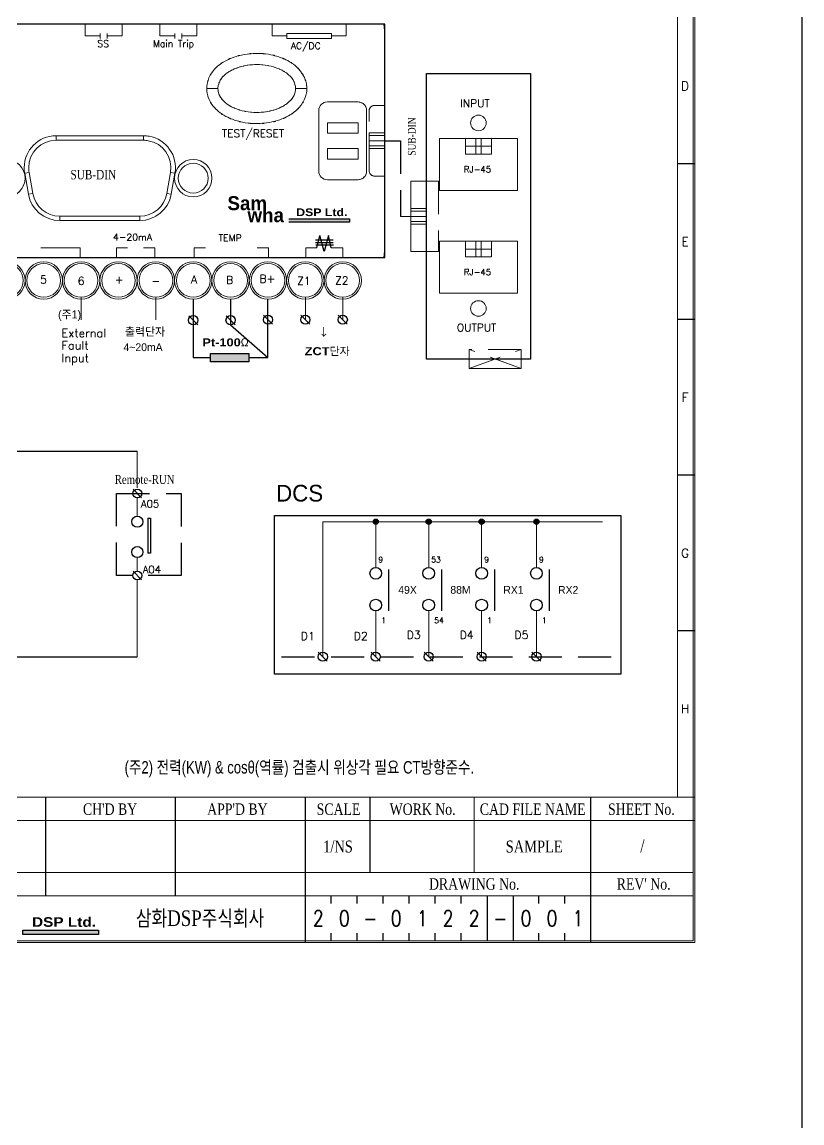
# Model space of a CAD drawing. Header units: millimetres. Extents: x 54 to 1685, y 68 to 1015.
# Drawn here: x 312.5 to 462.8, y 658.8 to 870.9 of the extents above; entities that cross this region are included whole.
import ezdxf
from ezdxf.enums import TextEntityAlignment as Align

# ---------------------------------------------------------------- set-up
doc = ezdxf.new("R2010")
doc.units = ezdxf.units.MM
doc.linetypes.add('DASHED2', pattern=[9.525, 6.35, -3.175])
for name, color, linetype in [('20', 2, 'Continuous'), ('30', 3, 'Continuous'), ('40', 7, 'Continuous'), ('70', 7, 'Continuous')]:
    doc.layers.add(name, color=color, linetype=linetype)
doc.styles.add('ROMANS', font='romans')
doc.styles.add('SD', font='ROMAND.shx', dxfattribs={"width": 0.8})
doc.styles.add('SIMPLEX', font='SIMPLEX.shx', dxfattribs={"bigfont": 'HBRDS.shx'})
doc.styles.add('SS', font='batang.ttc', dxfattribs={"width": 0.8})
doc.styles.get("Standard").update_dxf_attribs({"font": 'BareunDotumPro1.ttf'})
doc.styles.add('STYLE2', font='romant.shx')
doc.styles.add('굴림체', font='gulim.ttc')

msp = doc.modelspace()

# ---------------------------------------------------------------- hatches: boundary and pattern name
for color, points in [(5, [(363.889, 832.297), (363.889, 832.963), (375.593, 832.963), (375.593, 832.297)]), (256, [(348.803, 807.047), (348.803, 805.442), (356.184, 805.442), (356.184, 807.047)]), (5, [(312.635, 695.084), (312.635, 695.916), (327.266, 695.916), (327.266, 695.084)])]:
    msp.add_hatch(color=color).paths.add_polyline_path(points)
at = {"layer": '70'}
h = msp.add_hatch(dxfattribs=at)
h.set_pattern_fill('ANSI33', color=256, style=0)
h.set_pattern_definition([(45, (1186.4522, 502.15606), (-0.176776695, 0.176776695), []), (45, (1186.629, 502.15606), (-0.176776695, 0.176776695), [0.125, -0.0625])])
h.paths.add_polyline_path([(380.644, 775.12, 0.4142136), (380.144, 774.62, 0.4142136), (380.644, 774.12)])
h.paths.add_polyline_path([(380.644, 775.12), (380.644, 774.62), (381.144, 774.62, 0.4142136)])
h.paths.add_polyline_path([(381.144, 774.62), (380.644, 774.62), (380.644, 774.12, 0.4142136)])
h = msp.add_hatch(dxfattribs=at)
h.set_pattern_fill('ANSI33', color=256, style=0)
h.set_pattern_definition([(45, (1196.65256, 502.15606), (-0.176776695, 0.176776695), []), (45, (1196.82933, 502.15606), (-0.176776695, 0.176776695), [0.125, -0.0625])])
h.paths.add_polyline_path([(390.845, 775.12, 0.4142136), (390.345, 774.62, 0.4142136), (390.845, 774.12)])
h.paths.add_polyline_path([(390.845, 775.12), (390.845, 774.62), (391.345, 774.62, 0.4142136)])
h.paths.add_polyline_path([(391.345, 774.62), (390.845, 774.62), (390.845, 774.12, 0.4142136)])
h = msp.add_hatch(dxfattribs=at)
h.set_pattern_fill('ANSI33', color=256, style=0)
h.set_pattern_definition([(45, (1206.8529, 502.15606), (-0.176776695, 0.176776695), []), (45, (1207.02968, 502.15606), (-0.176776695, 0.176776695), [0.125, -0.0625])])
h.paths.add_polyline_path([(401.045, 775.12, 0.4142136), (400.545, 774.62, 0.4142136), (401.045, 774.12)])
h.paths.add_polyline_path([(401.045, 775.12), (401.045, 774.62), (401.545, 774.62, 0.4142136)])
h.paths.add_polyline_path([(401.545, 774.62), (401.045, 774.62), (401.045, 774.12, 0.4142136)])
h = msp.add_hatch(dxfattribs=at)
h.set_pattern_fill('ANSI33', color=256, style=0)
h.set_pattern_definition([(45, (1217.40587, 502.15606), (-0.176776695, 0.176776695), []), (45, (1217.58264, 502.15606), (-0.176776695, 0.176776695), [0.125, -0.0625])])
h.paths.add_polyline_path([(411.598, 775.12, 0.4142136), (411.098, 774.62, 0.4142136), (411.598, 774.12)])
h.paths.add_polyline_path([(411.598, 775.12), (411.598, 774.62), (412.098, 774.62, 0.4142136)])
h.paths.add_polyline_path([(412.098, 774.62), (411.598, 774.62), (411.598, 774.12, 0.4142136)])

# ---------------------------------------------------------------- linework, layer by layer
at = {"color": 7, "lineweight": 30}
for p, q in [((382.415, 870.451), (229.376, 870.451)), ((382.415, 825.532), (382.415, 870.451)), ((229.376, 825.532), (382.415, 825.532))]:
    msp.add_line(p, q, dxfattribs=at)
at = {"color": 7, "lineweight": 15}
for p, q in [((348.077, 858.069), (350.237, 858.069)), ((367.37, 858.069), (365.21, 858.069)), ((319.059, 848.965), (335.919, 848.965)), ((319.059, 848.965), (319.059, 848.101)), ((335.919, 848.965), (335.919, 848.101)), ((319.059, 848.101), (335.919, 848.101)), ((313.02, 841.767), (313.871, 841.917)), ((313.738, 837.689), (313.02, 841.767)), ((314.589, 837.84), (313.871, 841.917)), ((341.109, 841.917), (340.39, 837.84)), ((341.96, 841.767), (341.109, 841.917)), ((341.96, 841.767), (341.241, 837.689)), ((313.738, 837.689), (314.589, 837.84)), ((341.241, 837.689), (340.39, 837.84)), ((335.201, 833.486), (319.778, 833.486)), ((319.778, 832.622), (319.778, 833.486)), ((335.201, 832.622), (319.778, 832.622)), ((335.201, 832.622), (335.201, 833.486))]:
    msp.add_line(p, q, dxfattribs=at)
at = {"color": 7, "lineweight": 0}
for p, q in [((371.326, 855.482), (377.236, 855.482)), ((369.67, 842.157), (369.67, 853.826)), ((378.891, 853.826), (378.891, 842.157)), ((371.326, 851.482), (377.236, 851.482)), ((371.326, 849.482), (377.236, 849.482)), ((371.326, 846.482), (377.236, 846.482)), ((371.326, 844.482), (377.236, 844.482)), ((377.236, 840.501), (371.326, 840.501))]:
    msp.add_line(p, q, dxfattribs=at)
at = {"color": 5}
for p, q in [((363.889, 832.963), (375.593, 832.963)), ((375.593, 832.297), (363.889, 832.297)), ((375.593, 832.963), (375.593, 832.297)), ((312.635, 695.916), (327.266, 695.916)), ((312.635, 695.084), (312.635, 695.916)), ((327.266, 695.916), (327.266, 695.084)), ((327.266, 695.084), (312.635, 695.084))]:
    msp.add_line(p, q, dxfattribs=at)
at = {"color": 7, "linetype": 'DASHED2'}
for p, q in [((369.313, 827.359), (369.847, 829.778)), ((370.696, 826.691), (369.847, 829.778)), ((371.546, 829.778), (370.696, 826.691)), ((372.079, 827.359), (371.546, 829.778))]:
    msp.add_line(p, q, dxfattribs=at)
at = {"color": 7}
for p, q in [((370.729, 828.829), (369.03, 828.829)), ((370.743, 828.344), (369.044, 828.344)), ((370.792, 827.861), (369.093, 827.861)), ((372.428, 828.829), (370.729, 828.829)), ((372.442, 828.344), (370.743, 828.344)), ((372.491, 827.861), (370.792, 827.861))]:
    msp.add_line(p, q, dxfattribs=at)
for p, q in [((345.486, 817.49), (345.486, 806.245)), ((352.684, 817.49), (352.684, 812.542)), ((359.883, 806.245), (359.883, 817.489)), ((352.684, 812.542), (359.883, 806.245)), ((345.486, 806.245), (348.803, 806.245)), ((356.184, 806.245), (359.883, 806.245)), ((273.498, 788.189), (334.716, 788.189)), ((336.752, 775.322), (337.275, 775.322)), ((337.275, 768.538), (336.752, 768.538)), ((309.316, 748.591), (334.716, 748.591))]:
    msp.add_line(p, q)
at = {"color": 0}
for p, q in [((346.344, 812.564), (344.628, 814.302)), ((353.542, 812.564), (351.826, 814.302)), ((360.741, 812.663), (359.025, 814.401)), ((367.938, 812.663), (366.222, 814.401)), ((375.138, 812.663), (373.422, 814.401)), ((335.535, 779.218), (333.897, 780.877)), ((336.752, 775.322), (336.752, 768.538)), ((337.275, 775.322), (337.275, 768.538)), ((335.535, 763.421), (333.897, 765.08)), ((383.096, 765.426), (383.096, 757.43)), ((393.297, 765.426), (393.297, 757.43)), ((403.497, 765.426), (403.497, 757.43)), ((414.05, 765.426), (414.05, 757.43)), ((371.297, 747.742), (369.581, 749.48)), ((381.497, 747.742), (379.781, 749.48)), ((391.698, 747.742), (389.982, 749.48)), ((401.898, 747.742), (400.182, 749.48)), ((412.451, 747.742), (410.735, 749.48))]:
    msp.add_line(p, q, dxfattribs=at)
at = {"color": 3, "linetype": 'DASHED2'}
for p, q in [((330.716, 764.251), (330.716, 780.048)), ((330.716, 780.048), (343.159, 780.048)), ((343.159, 780.048), (343.159, 764.251)), ((330.716, 764.251), (330.716, 765.842)), ((333.866, 764.251), (330.716, 764.251)), ((343.159, 764.251), (335.567, 764.251))]:
    msp.add_line(p, q, dxfattribs=at)
at = {"color": 0, "lineweight": 15}
msp.add_line((424.346, 774.62), (370.439, 774.62), dxfattribs=at)
at = {"linetype": 'DASHED2'}
msp.add_line((362.516, 748.611), (426.672, 748.611), dxfattribs=at)
at = {"color": 1}
for points in [[(53.531, 1015.074), (462.75, 1015.074), (462.75, 67.871), (53.531, 67.871)], [(361.146, 775.806), (427.826, 775.806), (427.826, 745.234), (361.146, 745.234)]]:
    msp.add_lwpolyline(points, close=True, dxfattribs=at)
msp.add_lwpolyline([(348.803, 805.442), (348.803, 807.047), (356.184, 807.047), (356.184, 805.442)], close=True)
at = {"color": 7, "lineweight": 15}
for centre, radius in [((309.494, 840.793), 3.599), ((345.486, 840.793), 3.599), ((345.486, 840.793), 2.879), ((309.494, 821.089), 3.599), ((309.494, 821.089), 3.239), ((316.692, 821.089), 3.599), ((316.693, 821.089), 3.238), ((323.891, 821.089), 3.599), ((323.891, 821.089), 3.239), ((331.089, 821.089), 3.599), ((331.089, 821.089), 3.239), ((338.288, 821.089), 3.599), ((338.288, 821.089), 3.239), ((345.486, 821.089), 3.599), ((345.486, 821.089), 3.239), ((352.684, 821.089), 3.599), ((352.685, 821.089), 3.24), ((359.883, 821.089), 3.599), ((359.883, 821.089), 3.239), ((367.081, 821.089), 3.599), ((367.082, 821.089), 3.239), ((374.28, 821.089), 3.6), ((374.279, 821.089), 3.239)]:
    msp.add_circle(centre, radius, dxfattribs=at)
at = {"color": 0}
for centre, radius in [((345.486, 813.433), 0.891), ((352.684, 813.433), 0.891), ((359.883, 813.532), 0.891), ((367.08, 813.532), 0.891), ((374.28, 813.532), 0.891), ((334.716, 780.048), 0.851), ((334.716, 774.606), 1.074), ((334.716, 768.762), 1.074), ((380.644, 764.676), 1.125), ((390.845, 764.676), 1.125), ((401.045, 764.676), 1.125), ((411.598, 764.676), 1.125), ((334.716, 764.251), 0.851), ((380.644, 758.555), 1.125), ((390.845, 758.555), 1.125), ((401.045, 758.555), 1.125), ((411.598, 758.555), 1.125), ((370.439, 748.611), 0.891), ((380.639, 748.611), 0.891), ((390.84, 748.611), 0.891), ((401.04, 748.611), 0.891), ((411.593, 748.611), 0.891)]:
    msp.add_circle(centre, radius, dxfattribs=at)
at = {"color": 7, "lineweight": 15}
for points, knots in [([(382.184, 870.451), (382.184, 870.446), (382.18, 870.442), (382.176, 870.442), (382.17, 870.442), (382.167, 870.446), (382.167, 870.451), (382.167, 870.456), (382.17, 870.461), (382.176, 870.461), (382.18, 870.461), (382.184, 870.456), (382.184, 870.451)], [0, 0, 0, 0, 1, 1, 1, 2, 2, 2, 3, 3, 3, 4, 4, 4, 4]), ([(348.077, 858.069), (348.149, 859.297), (348.016, 857.663), (348.144, 858.887), (348.621, 860.74), (347.903, 858.293), (348.502, 860.11), (349.487, 861.939), (348.096, 859.546), (349.199, 861.306), (350.704, 863.005), (348.629, 860.804), (350.236, 862.406), (352.251, 863.887), (349.514, 861.989), (351.605, 863.356), (354.106, 864.55), (350.735, 863.04), (353.291, 864.112), (356.27, 864.952), (352.273, 863.921), (355.288, 864.627), (358.757, 865.019), (354.122, 864.602), (357.606, 864.835), (361.135, 864.655), (356.438, 865.005), (359.955, 864.661), (363.019, 863.993), (358.957, 864.976), (361.987, 864.169), (364.589, 863.127), (361.156, 864.6), (363.703, 863.433), (365.844, 862.085), (363.041, 863.958), (365.105, 862.497), (366.758, 860.908), (364.62, 863.09), (366.174, 861.405), (367.32, 859.654), (365.871, 862.037), (366.898, 860.213), (367.536, 858.408), (366.767, 860.841), (367.284, 858.997), (367.447, 857.607), (367.276, 859.465), (367.37, 858.069)], [0, 0, 0, 0, 1, 1, 1, 2, 2, 2, 3, 3, 3, 4, 4, 4, 5, 5, 5, 6, 6, 6, 7, 7, 7, 8, 8, 8, 9, 9, 9, 10, 10, 10, 11, 11, 11, 12, 12, 12, 13, 13, 13, 14, 14, 14, 15, 15, 15, 16, 16, 16, 16]), ([(350.237, 858.069), (350.253, 858.503), (350.224, 857.926), (350.251, 858.358), (350.316, 858.822), (350.222, 858.205), (350.299, 858.666), (350.422, 859.155), (350.249, 858.506), (350.386, 858.99), (350.572, 859.491), (350.314, 858.828), (350.515, 859.322), (350.765, 859.82), (350.422, 859.161), (350.685, 859.652), (350.998, 860.141), (350.573, 859.494), (350.899, 859.975), (351.275, 860.454), (350.766, 859.822), (351.155, 860.29), (351.594, 860.755), (351, 860.143), (351.45, 860.596), (351.955, 861.044), (351.277, 860.455), (351.791, 860.891), (352.362, 861.319), (351.596, 860.756), (352.174, 861.172), (352.815, 861.581), (351.955, 861.044), (352.603, 861.439), (353.322, 861.828), (352.359, 861.321), (353.085, 861.694), (353.883, 862.054), (352.815, 861.583), (353.619, 861.928), (354.492, 862.253), (353.324, 861.831), (354.203, 862.141), (355.166, 862.428), (353.879, 862.057), (354.847, 862.327), (355.918, 862.57), (354.485, 862.258), (355.563, 862.482), (356.767, 862.672), (355.159, 862.435), (356.367, 862.601), (357.72, 862.716), (355.914, 862.581), (357.269, 862.668), (358.769, 862.68), (356.769, 862.688), (358.269, 862.664), (359.912, 862.537), (357.723, 862.734), (359.363, 862.566), (361.083, 862.265), (358.796, 862.698), (360.507, 862.349), (362.163, 861.874), (359.966, 862.542), (361.605, 862.015), (363.084, 861.392), (361.127, 862.257), (362.583, 861.582), (363.869, 860.827), (362.175, 861.867), (363.43, 861.062), (364.52, 860.174), (363.096, 861.393), (364.142, 860.452), (365.021, 859.409), (363.891, 860.834), (364.707, 859.74), (365.314, 858.539), (364.565, 860.169), (365.081, 858.925), (365.326, 857.648), (365.07, 859.36), (365.21, 858.069)], [0, 0, 0, 0, 1, 1, 1, 2, 2, 2, 3, 3, 3, 4, 4, 4, 5, 5, 5, 6, 6, 6, 7, 7, 7, 8, 8, 8, 9, 9, 9, 10, 10, 10, 11, 11, 11, 12, 12, 12, 13, 13, 13, 14, 14, 14, 15, 15, 15, 16, 16, 16, 17, 17, 17, 18, 18, 18, 19, 19, 19, 20, 20, 20, 21, 21, 21, 22, 22, 22, 23, 23, 23, 24, 24, 24, 25, 25, 25, 26, 26, 26, 27, 27, 27, 28, 28, 28, 28]), ([(367.37, 858.069), (367.297, 856.841), (367.432, 858.475), (367.304, 857.252), (366.826, 855.399), (367.544, 857.844), (366.944, 856.029), (365.961, 854.199), (367.352, 856.592), (366.248, 854.831), (364.742, 853.134), (366.819, 855.335), (365.21, 853.731), (363.196, 852.251), (365.935, 854.15), (363.841, 852.782), (361.341, 851.589), (364.712, 853.098), (362.156, 852.027), (359.177, 851.185), (363.172, 852.217), (360.157, 851.511), (356.688, 851.119), (361.325, 851.537), (357.841, 851.303), (354.31, 851.484), (359.008, 851.134), (355.491, 851.478), (352.428, 852.147), (356.491, 851.163), (353.461, 851.971), (350.858, 853.012), (354.291, 851.539), (351.744, 852.706), (349.604, 854.054), (352.406, 852.182), (350.342, 853.643), (348.688, 855.23), (350.827, 853.049), (349.272, 854.733), (348.128, 856.485), (349.576, 854.102), (348.548, 855.925), (347.911, 857.731), (348.679, 855.298), (348.163, 857.142), (347.999, 858.531), (348.17, 856.675), (348.077, 858.069)], [0, 0, 0, 0, 1, 1, 1, 2, 2, 2, 3, 3, 3, 4, 4, 4, 5, 5, 5, 6, 6, 6, 7, 7, 7, 8, 8, 8, 9, 9, 9, 10, 10, 10, 11, 11, 11, 12, 12, 12, 13, 13, 13, 14, 14, 14, 15, 15, 15, 16, 16, 16, 16]), ([(365.21, 858.069), (365.194, 857.637), (365.223, 858.213), (365.196, 857.781), (365.131, 857.317), (365.226, 857.934), (365.149, 857.473), (365.024, 856.984), (365.198, 857.633), (365.061, 857.149), (364.875, 856.649), (365.133, 857.311), (364.932, 856.817), (364.683, 856.319), (365.024, 856.978), (364.761, 856.488), (364.448, 855.997), (364.874, 856.645), (364.548, 856.165), (364.172, 855.686), (364.681, 856.316), (364.294, 855.849), (363.853, 855.385), (364.447, 855.996), (363.996, 855.543), (363.491, 855.095), (364.17, 855.684), (363.656, 855.249), (363.086, 854.82), (363.853, 855.383), (363.273, 854.967), (362.633, 854.559), (363.492, 855.095), (362.843, 854.699), (362.126, 854.312), (363.088, 854.818), (362.362, 854.446), (361.566, 854.086), (362.633, 854.555), (361.829, 854.21), (360.955, 853.884), (362.123, 854.308), (361.244, 854), (360.282, 853.711), (361.568, 854.083), (360.601, 853.812), (359.529, 853.568), (360.961, 853.881), (359.885, 853.657), (358.68, 853.466), (360.288, 853.705), (359.081, 853.538), (357.728, 853.423), (359.533, 853.557), (358.178, 853.471), (356.678, 853.459), (358.679, 853.452), (357.177, 853.474), (355.536, 853.601), (357.723, 853.404), (356.084, 853.573), (354.363, 853.873), (356.651, 853.44), (354.94, 853.79), (353.286, 854.265), (355.482, 853.596), (353.843, 854.124), (352.363, 854.747), (354.321, 853.882), (352.864, 854.556), (351.578, 855.31), (353.271, 854.271), (352.016, 855.076), (350.928, 855.965), (352.352, 854.745), (351.306, 855.686), (350.425, 856.729), (351.556, 855.305), (350.741, 856.399), (350.133, 857.599), (350.883, 855.97), (350.366, 857.213), (350.12, 858.491), (350.377, 856.777), (350.237, 858.069)], [0, 0, 0, 0, 1, 1, 1, 2, 2, 2, 3, 3, 3, 4, 4, 4, 5, 5, 5, 6, 6, 6, 7, 7, 7, 8, 8, 8, 9, 9, 9, 10, 10, 10, 11, 11, 11, 12, 12, 12, 13, 13, 13, 14, 14, 14, 15, 15, 15, 16, 16, 16, 17, 17, 17, 18, 18, 18, 19, 19, 19, 20, 20, 20, 21, 21, 21, 22, 22, 22, 23, 23, 23, 24, 24, 24, 25, 25, 25, 26, 26, 26, 27, 27, 27, 28, 28, 28, 28]), ([(319.059, 848.965), (315.672, 848.965), (312.925, 846.219), (312.925, 842.832), (312.925, 842.475), (312.957, 842.118), (313.02, 841.767)], [0, 0, 0, 0, 1, 1, 1, 2, 2, 2, 2]), ([(341.96, 841.767), (342.548, 845.103), (340.321, 848.283), (336.984, 848.872), (336.633, 848.934), (336.277, 848.965), (335.919, 848.965)], [0, 0, 0, 0, 1, 1, 1, 2, 2, 2, 2]), ([(319.059, 848.101), (316.149, 848.101), (313.79, 845.742), (313.79, 842.832), (313.79, 842.526), (313.817, 842.219), (313.871, 841.917)], [0, 0, 0, 0, 1, 1, 1, 2, 2, 2, 2]), ([(341.109, 841.917), (341.615, 844.782), (339.701, 847.516), (336.835, 848.02), (336.532, 848.075), (336.227, 848.101), (335.919, 848.101)], [0, 0, 0, 0, 1, 1, 1, 2, 2, 2, 2]), ([(382.423, 829.636), (382.423, 829.631), (382.42, 829.628), (382.415, 829.628), (382.41, 829.628), (382.404, 829.631), (382.404, 829.636), (382.404, 829.64), (382.41, 829.645), (382.415, 829.645), (382.42, 829.645), (382.423, 829.64), (382.423, 829.636)], [0, 0, 0, 0, 1, 1, 1, 2, 2, 2, 3, 3, 3, 4, 4, 4, 4]), ([(382.184, 825.532), (382.184, 825.527), (382.18, 825.523), (382.176, 825.523), (382.17, 825.523), (382.167, 825.527), (382.167, 825.532), (382.167, 825.537), (382.17, 825.541), (382.176, 825.541), (382.18, 825.541), (382.184, 825.537), (382.184, 825.532)], [0, 0, 0, 0, 1, 1, 1, 2, 2, 2, 3, 3, 3, 4, 4, 4, 4])]:
    msp.add_open_spline(points, degree=3, knots=knots, dxfattribs=at)
for points in [[(382.415, 868.033), (382.345, 868.84), (382.265, 869.646), (382.176, 870.451)], [(314.589, 837.84), (315.032, 835.321), (317.221, 833.486), (319.778, 833.486)], [(335.201, 833.486), (337.757, 833.486), (339.947, 835.321), (340.39, 837.84)], [(313.738, 837.689), (314.254, 834.759), (316.802, 832.622), (319.778, 832.622)], [(335.201, 832.622), (338.178, 832.622), (340.724, 834.759), (341.241, 837.689)], [(382.176, 825.532), (382.265, 826.337), (382.345, 827.143), (382.415, 827.951)]]:
    msp.add_open_spline(points, degree=3, dxfattribs=at)
at = {"color": 7, "lineweight": 0}
for points in [[(371.326, 855.482), (370.411, 855.482), (369.67, 854.74), (369.67, 853.826)], [(369.67, 842.157), (369.67, 841.243), (370.411, 840.501), (371.326, 840.501)]]:
    msp.add_open_spline(points, degree=3, dxfattribs=at)
for points in [[(378.891, 853.826), (378.803, 854.598), (378.965, 853.575), (378.81, 854.339), (378.488, 855.046), (378.958, 854.123), (378.575, 854.799), (378.05, 855.372), (378.782, 854.641), (378.209, 855.166), (377.532, 855.548), (378.455, 855.078), (377.748, 855.401), (376.985, 855.555), (378.008, 855.393), (377.236, 855.482)], [(377.236, 840.501), (378.008, 840.59), (376.985, 840.428), (377.748, 840.582), (378.455, 840.905), (377.532, 840.436), (378.209, 840.818), (378.782, 841.343), (378.05, 840.611), (378.575, 841.184), (378.958, 841.861), (378.488, 840.938), (378.81, 841.645), (378.965, 842.408), (378.803, 841.385), (378.891, 842.157)]]:
    msp.add_open_spline(points, degree=3, knots=[0, 0, 0, 0, 1, 1, 1, 2, 2, 2, 3, 3, 3, 4, 4, 4, 5, 5, 5, 5], dxfattribs=at)
at = {"layer": '20', "color": 0, "lineweight": 13}
msp.add_lwpolyline([(65.383, 721.561), (65.383, 960.261), (438.783, 960.261), (438.783, 721.561)], dxfattribs=at)
at = {"layer": '30', "color": 0}
for p, q in [((442.083, 843.561), (438.783, 843.561)), ((442.083, 813.561), (438.783, 813.561)), ((442.083, 783.561), (438.783, 783.561)), ((442.083, 753.561), (438.783, 753.561))]:
    msp.add_line(p, q, dxfattribs=at)
at = {"layer": '40', "color": 0}
for p, q in [((317.083, 702.561), (317.083, 721.561)), ((342.083, 702.561), (342.083, 721.561)), ((367.083, 693.561), (367.083, 721.561)), ((379.583, 707.061), (379.583, 721.561)), ((422.083, 707.061), (422.083, 721.561)), ((422.083, 693.561), (422.083, 707.061)), ((372.083, 701.061), (372.083, 702.561)), ((377.083, 701.061), (377.083, 702.561)), ((382.083, 701.061), (382.083, 702.561)), ((387.083, 701.061), (387.083, 702.561)), ((392.083, 701.061), (392.083, 702.561)), ((397.098, 701.061), (397.098, 702.561)), ((402.151, 693.861), (402.151, 702.561)), ((407.151, 693.861), (407.151, 702.561)), ((412.083, 701.061), (412.083, 702.561)), ((417.083, 701.061), (417.083, 702.561)), ((372.083, 693.861), (372.083, 695.361)), ((377.083, 693.861), (377.083, 695.361)), ((382.083, 693.861), (382.083, 695.361)), ((387.083, 693.861), (387.083, 695.361)), ((392.083, 693.861), (392.083, 695.361)), ((397.098, 693.861), (397.098, 695.361)), ((412.083, 693.861), (412.083, 695.361)), ((417.083, 693.861), (417.083, 695.361))]:
    msp.add_line(p, q, dxfattribs=at)
at = {"layer": '40', "color": 0, "lineweight": 13}
for p, q in [((399.583, 707.061), (399.583, 721.561)), ((442.083, 717.061), (292.083, 717.061)), ((441.883, 707.061), (292.083, 707.061)), ((441.883, 702.561), (292.083, 702.561))]:
    msp.add_line(p, q, dxfattribs=at)
at = {"layer": '70', "lineweight": 15}
for p, q in [((324.671, 868.219), (324.671, 870.451)), ((331.779, 868.219), (331.779, 870.451)), ((339.067, 868.219), (339.067, 870.451)), ((346.175, 868.219), (346.175, 870.451)), ((360.666, 868.219), (360.666, 870.451)), ((374.974, 868.219), (374.974, 870.451)), ((327.551, 868.219), (324.671, 868.219)), ((327.551, 867.715), (327.551, 868.691)), ((328.899, 867.715), (328.899, 868.691)), ((328.899, 868.219), (331.779, 868.219)), ((341.947, 868.219), (339.067, 868.219)), ((341.947, 867.715), (341.947, 868.691)), ((343.295, 867.715), (343.295, 868.691)), ((343.295, 868.219), (346.175, 868.219)), ((363.546, 868.219), (360.666, 868.219)), ((363.546, 867.715), (363.546, 868.691)), ((363.546, 868.691), (372.094, 868.691)), ((372.094, 867.715), (363.546, 867.715)), ((372.094, 867.715), (372.094, 868.691)), ((372.094, 868.219), (374.974, 868.219)), ((387.391, 840.239), (390.427, 840.239)), ((387.391, 840.239), (387.391, 826.639)), ((390.427, 840.239), (390.427, 826.639)), ((387.391, 831.939), (387.391, 834.939)), ((390.427, 834.939), (387.391, 834.939)), ((390.427, 834.439), (387.391, 834.439)), ((390.427, 831.939), (390.427, 834.939)), ((385.432, 833.439), (390.427, 833.439)), ((390.427, 833.439), (387.391, 833.439)), ((390.427, 832.439), (387.391, 832.439)), ((390.427, 831.939), (387.391, 831.939)), ((323.717, 827.359), (316.117, 827.359)), ((323.717, 827.359), (323.717, 825.532)), ((332.817, 827.359), (330.693, 827.359)), ((330.693, 827.359), (330.693, 825.532)), ((335.894, 827.359), (338.111, 827.359)), ((338.111, 827.359), (338.111, 825.532)), ((347.817, 827.359), (345.693, 827.359)), ((345.693, 827.359), (345.693, 825.532)), ((357.784, 827.359), (360.001, 827.359)), ((360.001, 827.359), (360.001, 825.532)), ((369.313, 827.359), (367.188, 827.359)), ((367.188, 827.359), (367.188, 825.532)), ((372.079, 827.359), (374.296, 827.359)), ((374.296, 827.359), (374.296, 825.532)), ((390.427, 826.639), (387.391, 826.639)), ((323.892, 813.532), (323.892, 817.85)), ((323.893, 813.532), (323.893, 817.849)), ((338.288, 813.532), (338.288, 817.85)), ((338.29, 813.532), (338.29, 817.849)), ((367.08, 813.532), (367.08, 817.849)), ((374.28, 813.532), (374.28, 817.85)), ((334.716, 788.189), (334.716, 781.122)), ((334.716, 779.197), (334.716, 775.68)), ((370.439, 774.62), (370.439, 748.611)), ((380.644, 774.62), (380.644, 765.801)), ((390.845, 774.62), (390.845, 765.801)), ((401.045, 774.62), (401.045, 765.801)), ((411.598, 774.62), (411.598, 765.801)), ((334.716, 765.101), (334.716, 767.688)), ((334.716, 763.4), (334.716, 748.591)), ((380.639, 757.43), (380.639, 748.611)), ((390.84, 757.43), (390.84, 748.611)), ((401.04, 757.43), (401.04, 748.611)), ((411.593, 757.43), (411.593, 748.611))]:
    msp.add_line(p, q, dxfattribs=at)
at = {"layer": '70', "lineweight": 30}
for p, q in [((390.427, 805.939), (390.427, 860.939)), ((390.427, 860.939), (410.427, 860.939)), ((410.427, 860.939), (410.427, 805.939)), ((410.427, 805.939), (390.427, 805.939))]:
    msp.add_line(p, q, dxfattribs=at)
at = {"layer": '70', "linetype": 'DASHED2', "lineweight": 15}
for p, q in [((380.378, 854.801), (382.415, 854.801)), ((382.415, 840.501), (382.415, 855.501)), ((379.378, 842.201), (379.378, 853.801)), ((379.378, 849.501), (382.415, 849.501)), ((379.378, 849.501), (379.378, 846.501)), ((379.378, 849.001), (382.415, 849.001)), ((382.415, 849.501), (382.415, 846.501)), ((382.415, 848.001), (379.378, 848.001)), ((379.378, 848.001), (382.415, 848.001)), ((379.378, 847.001), (382.415, 847.001)), ((379.378, 846.501), (382.415, 846.501)), ((382.415, 841.201), (380.378, 841.201)), ((390.427, 840.239), (392.757, 840.239)), ((392.757, 840.239), (392.757, 826.639)), ((392.757, 826.639), (389.427, 826.639))]:
    msp.add_line(p, q, dxfattribs=at)
at = {"layer": '70', "lineweight": 13}
for p, q in [((371.326, 851.482), (371.326, 849.482)), ((377.236, 851.482), (377.236, 849.482)), ((371.326, 846.482), (371.326, 844.482)), ((377.236, 846.482), (377.236, 844.482)), ((408.658, 804.126), (408.658, 807.819)), ((403.57, 805.939), (398.658, 804.126)), ((398.658, 804.126), (408.658, 804.126)), ((398.658, 804.126), (408.658, 804.126)), ((408.658, 804.126), (403.747, 805.939))]:
    msp.add_line(p, q, dxfattribs=at)
at = {"layer": '70', "color": 4, "lineweight": 15}
for p, q in [((392.927, 848.439), (407.927, 848.439)), ((392.927, 838.439), (392.927, 848.439)), ((397.927, 845.439), (397.927, 848.439)), ((399.927, 845.439), (399.927, 848.439)), ((400.927, 848.439), (400.927, 845.439)), ((402.927, 848.439), (402.927, 845.439)), ((407.927, 848.439), (407.927, 838.439)), ((397.927, 846.939), (402.927, 846.939)), ((397.927, 845.439), (402.927, 845.439)), ((407.927, 838.439), (392.927, 838.439)), ((392.927, 828.642), (407.927, 828.642)), ((392.927, 818.642), (392.927, 828.642)), ((397.927, 825.642), (397.927, 828.642)), ((399.927, 825.642), (399.927, 828.642)), ((400.927, 828.642), (400.927, 825.642)), ((402.927, 828.642), (402.927, 825.642)), ((407.927, 828.642), (407.927, 818.642)), ((397.927, 827.142), (402.927, 827.142)), ((397.927, 825.642), (402.927, 825.642)), ((407.927, 818.642), (392.927, 818.642))]:
    msp.add_line(p, q, dxfattribs=at)
at = {"layer": '70', "color": 0, "linetype": 'DASHED2', "lineweight": 30}
for p, q in [((382.415, 848.001), (385.432, 848.001)), ((385.432, 848.001), (385.432, 833.439))]:
    msp.add_line(p, q, dxfattribs=at)
at = {"layer": '70', "color": 0, "linetype": 'DASHED2', "lineweight": 13}
for p, q in [((398.658, 807.819), (398.658, 804.126)), ((408.658, 807.819), (398.658, 807.819)), ((398.658, 804.126), (408.658, 807.819)), ((408.658, 804.126), (398.658, 807.819))]:
    msp.add_line(p, q, dxfattribs=at)
at = {"layer": '70', "color": 0, "lineweight": 13}
msp.add_line((62.083, 721.561), (442.083, 721.561), dxfattribs=at)
for points in [[(442.083, 693.561), (62.083, 693.561), (62.083, 963.561), (442.083, 963.561)], [(441.783, 693.861), (62.383, 693.861), (62.383, 963.261), (441.783, 963.261)]]:
    msp.add_lwpolyline(points, close=True, dxfattribs=at)
at = {"layer": '70', "lineweight": 15}
for centre in [(400.427, 851.439), (400.427, 815.692)]:
    msp.add_circle(centre, 1.5, dxfattribs=at)
at = {"layer": '70'}
for centre in [(380.644, 774.62), (390.845, 774.62), (401.045, 774.62), (411.598, 774.62)]:
    msp.add_circle(centre, 0.5, dxfattribs=at)
at = {"layer": '70', "linetype": 'DASHED2', "lineweight": 15}
for centre, start, end in [((380.378, 853.801), 90, 180), ((380.378, 842.201), 180, 270)]:
    msp.add_arc(centre, 1, start, end, dxfattribs=at)
at = {"layer": '70', "color": 0}
msp.add_solid([(428.085, 720.523), (428.145, 720.523), (428.115, 720.343)], dxfattribs=at)

# ---------------------------------------------------------------- texts
at = {"color": 0, "style": 'STYLE2'}
for s, height, p in [('SS', 1.3032, (327.024, 866.064)), ('Main Trip', 1.3032, (337.718, 866.064)), ('AC/DC', 1.3032, (364.282, 865.635)), ('Operating Trip', 1.48657, (297.334, 858.016)), ('INPUT', 1.4866, (396.915, 854.478)), ('TEST/RESET', 1.4866, (351.026, 848.694)), ('RJ-45', 1.1893, (397.618, 841.904)), ('4-20mA', 1.3032, (330.052, 828.782)), ('TEMP', 1.3032, (350.339, 828.64)), ('RJ-45', 1.1893, (397.618, 822.107)), ('5', 1.525, (315.974, 820.499)), ('6', 1.525, (323.218, 820.245)), ('+', 1.525, (330.371, 820.499)), ('-', 1.525, (337.452, 820.245)), ('A', 1.525, (345.053, 820.499)), ('B', 1.525, (351.833, 820.411)), ('B+', 1.5253, (358.237, 820.664)), ('Z1', 1.5253, (365.488, 820.245)), ('Z2', 1.5253, (372.807, 820.322)), ('OUTPUT', 1.4866, (396.285, 811.277)), ('9', 1.068, (381.137, 766.774)), ('53', 1.0677, (391.338, 766.774)), ('9', 1.068, (401.538, 766.774)), ('9', 1.068, (412.091, 766.774)), ('1', 1.068, (381.719, 755.071)), ('54', 1.0677, (391.92, 755.071)), ('1', 1.068, (402.12, 755.071)), ('1', 1.068, (412.673, 755.071)), ('D1', 1.5253, (366.216, 751.819)), ('D2', 1.5253, (376.422, 751.819)), ('D3', 1.5253, (386.622, 752.038)), ('D4', 1.5253, (396.822, 752.038)), ('D5', 1.5253, (407.375, 752.038))]:
    msp.add_text(s, height=height, dxfattribs=at).set_placement(p)
at = {"color": 0, "style": 'SS', "width": 0.8}
msp.add_text('SUB-DIN', height=1.5, rotation=90, dxfattribs=at).set_placement((388.337, 845.136))
for s, height, p in [('SUB-DIN', 1.8, (321.824, 840.579)), ('삼화DSP주식회사', 3, (334.447, 696.732))]:
    msp.add_text(s, height=height, dxfattribs=at).set_placement(p)
at = {"color": 1, "style": 'STYLE2'}
for s, p in [('External', (320.105, 810.145)), ('Fault', (320.105, 807.765)), ('Input', (320.105, 805.332))]:
    msp.add_text(s, height=1.6055, dxfattribs=at).set_placement(p)
at = {"color": 0, "linetype": 'Continuous'}
for s, p in [('4~20mA', (335.819, 808.228)), ('49X', (386.767, 761.487)), ('88M', (396.967, 761.487)), ('RX1', (407.168, 761.487)), ('RX2', (417.721, 761.487))]:
    msp.add_text(s, height=1.5, dxfattribs=at).set_placement(p, align=Align.MIDDLE)
at = {"color": 3, "style": 'SS', "width": 0.8}
msp.add_text('Remote-RUN', height=1.7168, dxfattribs=at).set_placement((330.355, 781.896))
at = {"color": 3, "style": 'STYLE2'}
for s, p in [('A05', (335.412, 777.346)), ('A04', (335.751, 764.71))]:
    msp.add_text(s, height=1.4192, dxfattribs=at).set_placement(p)
at = {"style": '굴림체', "width": 0.8}
msp.add_text('(주2) 전력(KW) & cosθ(역률) 검출시 위상각 필요 CT방향준수.', height=2.4, dxfattribs=at).set_placement((332.263, 726.104))
at = {"color": 0, "style": 'SD', "width": 0.8}
for s, p in [('2', (369.583, 698.211)), ('0', (374.583, 698.211)), ('-', (379.583, 698.211)), ('0', (384.583, 698.211)), ('1', (389.583, 698.211)), ('2', (394.583, 698.211)), ('2', (399.598, 698.211)), ('-', (404.651, 698.211)), ('0', (409.583, 698.211)), ('0', (414.583, 698.211)), ('1', (419.583, 698.211))]:
    msp.add_text(s, height=3, dxfattribs=at).set_placement(p, align=Align.MIDDLE)
at = {"color": 20, "insert": (352.077, 837.327), "char_height": 2.7, "width": 9.70259, "attachment_point": 1}
msp.add_mtext('{\\fPump Demi Bold LET|b0|i0|c0|p2;Sam}', dxfattribs=at)
at = {"color": 5, "insert": (355.943, 835.016), "char_height": 2.7, "width": 9.70259, "attachment_point": 1}
msp.add_mtext('{\\fPump Demi Bold LET|b0|i0|c0|p2;wha}', dxfattribs=at)
at = {"color": 0, "attachment_point": 1}
for insert, char_height, width in [((365.323, 834.969), 1.48095, 26.3497), ((314.429, 698.424), 1.85118, 32.93713)]:
    msp.add_mtext('{\\fArial Black|b0|i0|c0|p34;DSP Ltd.}', dxfattribs=dict(at, insert=insert, char_height=char_height, width=width))
at = {"layer": '30', "color": 0, "style": 'SIMPLEX'}
for s, p in [('D', (440.233, 858.561)), ('E', (440.233, 828.561)), ('F', (440.233, 798.561)), ('G', (440.233, 768.561)), ('H', (440.233, 738.561))]:
    msp.add_text(s, height=1.7, dxfattribs=at).set_placement(p, align=Align.MIDDLE)
at = {"layer": '40', "color": 0, "style": 'SS', "width": 0.8}
for s, height, p in [("CH'D BY", 2.2, (329.463, 718.145)), ("APP'D BY", 2.2, (353.987, 718.145)), ('SCALE', 2.2, (373.477, 718.131)), ('WORK No.', 2.2, (389.673, 718.131)), ('CAD FILE NAME', 2.2, (410.875, 718.131)), ('SHEET No.', 2.2, (431.813, 718.131)), ('1/NS', 2.3, (373.376, 710.889)), ('SAMPLE', 2.3, (411.167, 710.889)), ('/', 2.5, (432.01, 710.889)), ('DRAWING No.', 2.2, (399.61, 703.725)), ("REV' No.", 2.2, (432.255, 703.725))]:
    msp.add_text(s, height=height, dxfattribs=at).set_placement(p, align=Align.CENTER)
at = {"layer": '70', "color": 6, "lineweight": 13, "insert": (319.444, 815.313), "char_height": 1.54228, "width": 22.27733, "attachment_point": 1, "style": '굴림체'}
msp.add_mtext('{\\fMoeumT R|b0|i0|c129|p18;(주\\f@MoeumT R|b0|i0|c129|p18;1\\fMoeumT R|b0|i0|c129|p18;)}', dxfattribs=at)
at = {"layer": '70', "lineweight": 13, "attachment_point": 1}
for s, insert, char_height, width, style in [('{\\fMoeumT R|b0|i0|c129|p18;출력단자}', (332.326, 811.999), 1.54228, 10.28458, '굴림체'), ('{\\fGulimChe|b0|i0|c129|p34;↓}', (369.639, 811.92), 1.54228, 22.27733, '굴림체'), ('{\\fArial Black|b0|i0|c0|p34;Pt-100}Ω', (347.239, 809.938), 1.54228, 22.27733, '굴림체'), ('{\\fArial Black|b0|i0|c0|p34;ZCT\\fMoeumT R|b0|i0|c129|p18;단자}', (366.96, 808.236), 1.54228, 22.27733, '굴림체'), ('{\\fMoeumT R|b0|i0|c129|p18;DCS}', (361.446, 781.715), 3.21308, 27.7103, 'ROMANS')]:
    msp.add_mtext(s, dxfattribs=dict(at, insert=insert, char_height=char_height, width=width, style=style))

doc.saveas('drawing.dxf')
